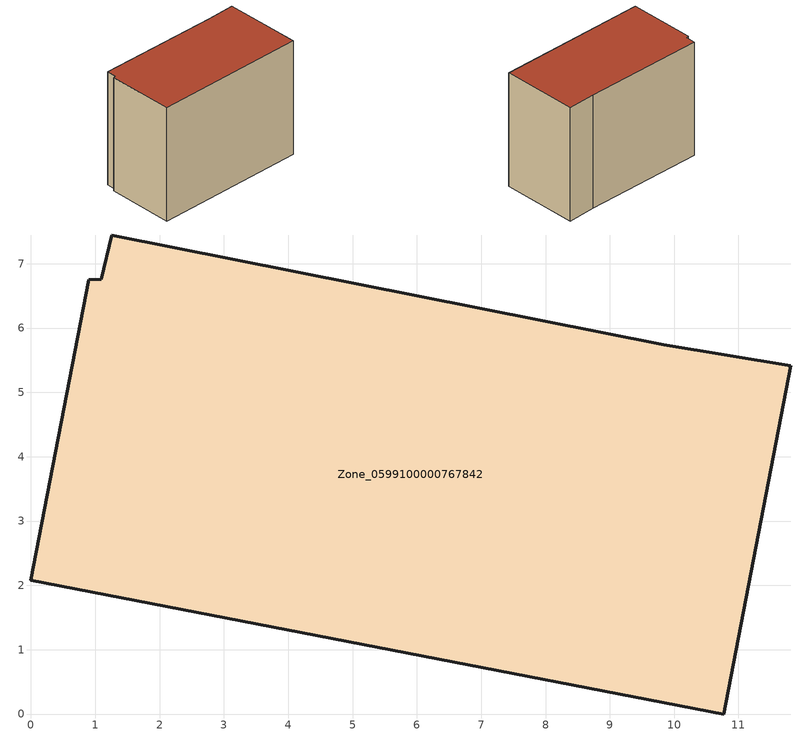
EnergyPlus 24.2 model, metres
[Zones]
Zone_0599100000767842
 floor ground (C_G): 0.9,6.75 1.09,6.76 1.25,7.45 9.84,5.74 11.81,5.41 10.77,0 0,2.08 z0
 wall outside (C_F): 0,2.08 10.77,0 11.81,5.41 9.84,5.74 1.25,7.45 1.09,6.76 0.9,6.75 0,2.08 z0:8.45
 roof outside (C_R): 1.09,6.76 0.9,6.75 0,2.08 10.77,0 11.81,5.41 9.84,5.74 1.25,7.45 z8.45
[BUILDING]
Pand.0599100000767842: North Axis=0; Terrain=City; Loads Convergence Tolerance Value=0.04; Temperature Convergence Tolerance Value=0.4; Solar Distribution=FullExterior; Maximum Number of Warmup Days=25; Minimum Number of Warmup Days=1
[Site:Location]
Rotterdam.The.Hague.AP_ZH_NLD Design_Conditions: Latitude=51.96; Longitude=4.45; Time Zone=1; Elevation=-4.5
[SITE:GROUNDTEMPERATURE:BUILDINGSURFACE]
18, 18, 18, 18, 18, 18, 18, 18, 18, 18, 18, 18
[MATERIAL] Thermal Absorptance=0.9; Solar Absorptance=0.7; Visible Absorptance=0.7
Name | Roughness | Thickness | Conductivity | Density | Specific Heat
G.TI.2006-2014 | MediumSmooth | 0.15 | 0.06 | 540 | 1210
F.TI.2006-2014 | Rough | 0.3 | 0.12 | 1920 | 840
R.TI.2006-2014 | MediumRough | 0.2 | 0.08 | 1500 | 1000
[CONSTRUCTION]
C_G: G.TI.2006-2014
C_F: F.TI.2006-2014
C_R: R.TI.2006-2014
[ZONE]
Zone_0599100000767842: Type=1; Multiplier=1; Ceiling Height=Autocalculate; Volume=Autocalculate; Floor Area=autocalculate; Part of Total Floor Area=Yes
[ZONEINFILTRATION:DESIGNFLOWRATE]
Infil_Zone_0599100000767842: Zone or ZoneList or Space or SpaceList=Zone_0599100000767842; Schedule=AlwaysOn; Design Flow Rate Calculation Method=Flow/Area; Flow Rate per Floor Area=0.0015; Constant Term Coefficient=1; Temperature Term Coefficient=0; Velocity Term Coefficient=0; Velocity Squared Term Coefficient=0
[HVACTEMPLATE:ZONE:IDEALLOADSAIRSYSTEM]
Zone_0599100000767842: Maximum Heating Supply Air Temperature=50; Minimum Cooling Supply Air Temperature=13; Maximum Heating Supply Air Humidity Ratio=0.0156; Minimum Cooling Supply Air Humidity Ratio=0.0077; Heating Limit=NoLimit; Cooling Limit=NoLimit; Dehumidification Control Type=ConstantSensibleHeatRatio; Cooling Sensible Heat Ratio=0.7; Dehumidification Setpoint=60; Humidification Control Type=None; Humidification Setpoint=30; Outdoor Air Method=None; Outdoor Air Flow Rate per Person=0.00944; Outdoor Air Flow Rate per Zone Floor Area=0; Outdoor Air Flow Rate per Zone=0; Demand Controlled Ventilation Type=None; Outdoor Air Economizer Type=NoEconomizer; Heat Recovery Type=None; Sensible Heat Recovery Effectiveness=0.7; Latent Heat Recovery Effectiveness=0.65
[ZONECONTROL:THERMOSTAT]
ThermostatControl_Zone_0599100000767842: Zone or ZoneList=Zone_0599100000767842; Control Type Schedule=DualSetpointControlType; Control 1=Thermostat_Zone_0599100000767842; Temperature Difference Between Cutout And Setpoint=0
[THERMOSTATSETPOINT:DUALSETPOINT]
Thermostat_Zone_0599100000767842: Heating Setpoint Temperature Schedule=HeatingSetpoint_Zone_0599100000767842; Cooling Setpoint Temperature Schedule=CoolingSetpoint_Zone_0599100000767842
[SCHEDULE:COMPACT]
HeatingSetpoint_Zone_0599100000767842: Through: 12/31, For: AllDays, Until: 24:00, 21
CoolingSetpoint_Zone_0599100000767842: Through: 12/31, For: AllDays, Until: 24:00, 24
DualSetpointControlType: Through: 12/31, For: AllDays, Until: 24:00, 4
AlwaysOn: Through: 12/31, For: AllDays, Until: 24:00, 1
